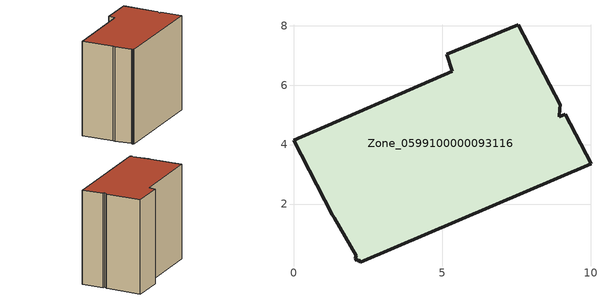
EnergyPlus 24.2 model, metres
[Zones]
Zone_0599100000093116
 floor ground (C_G): 2.11,0.26 1.37,1.54 1.31,1.65 0,4.15 5.35,6.47 5.16,7.04 7.57,8.04 8.98,5.34 8.97,5.21 8.95,4.94 9.14,5.03 10.01,3.35 2.25,0.03 2.19,0.12 2.12,0.09 2.08,0.18 z3.3
 wall outside (C_F): 5.35,6.47 0,4.15 1.31,1.65 1.37,1.54 2.11,0.26 2.08,0.18 2.12,0.09 2.19,0.12 2.25,0.03 10.01,3.35 9.14,5.03 8.95,4.94 8.97,5.21 8.98,5.34 7.57,8.04 5.16,7.04 5.35,6.47 z3.3:11.8
 roof outside (C_R): 8.97,5.21 8.98,5.34 7.57,8.04 5.16,7.04 5.35,6.47 0,4.15 1.31,1.65 1.37,1.54 2.11,0.26 2.08,0.18 2.12,0.09 2.19,0.12 2.25,0.03 10.01,3.35 9.14,5.03 8.95,4.94 z11.8
[BUILDING]
Pand.0599100000093116: North Axis=0; Terrain=City; Loads Convergence Tolerance Value=0.04; Temperature Convergence Tolerance Value=0.4; Solar Distribution=FullExterior; Maximum Number of Warmup Days=25; Minimum Number of Warmup Days=1
[Site:Location]
Rotterdam.The.Hague.AP_ZH_NLD Design_Conditions: Latitude=51.96; Longitude=4.45; Time Zone=1; Elevation=-4.5
[SITE:GROUNDTEMPERATURE:BUILDINGSURFACE]
18, 18, 18, 18, 18, 18, 18, 18, 18, 18, 18, 18
[MATERIAL] Thermal Absorptance=0.9; Solar Absorptance=0.7; Visible Absorptance=0.7
Name | Roughness | Thickness | Conductivity | Density | Specific Heat
G.TI.1946 | MediumSmooth | 0.15 | 1 | 540 | 1210
F.TI.1946 | Rough | 0.3 | 0.857143 | 1920 | 840
R.TI.1946 | MediumRough | 0.2 | 0.1 | 1500 | 1000
[CONSTRUCTION]
C_G: G.TI.1946
C_F: F.TI.1946
C_R: R.TI.1946
[ZONE]
Zone_0599100000093116: Type=1; Multiplier=1; Ceiling Height=Autocalculate; Volume=Autocalculate; Floor Area=autocalculate; Part of Total Floor Area=Yes
[ZONEINFILTRATION:DESIGNFLOWRATE]
Infil_Zone_0599100000093116: Zone or ZoneList or Space or SpaceList=Zone_0599100000093116; Schedule=AlwaysOn; Design Flow Rate Calculation Method=Flow/Area; Flow Rate per Floor Area=0.003; Constant Term Coefficient=1; Temperature Term Coefficient=0; Velocity Term Coefficient=0; Velocity Squared Term Coefficient=0
[HVACTEMPLATE:ZONE:IDEALLOADSAIRSYSTEM]
Zone_0599100000093116: Maximum Heating Supply Air Temperature=50; Minimum Cooling Supply Air Temperature=13; Maximum Heating Supply Air Humidity Ratio=0.0156; Minimum Cooling Supply Air Humidity Ratio=0.0077; Heating Limit=NoLimit; Cooling Limit=NoLimit; Dehumidification Control Type=ConstantSensibleHeatRatio; Cooling Sensible Heat Ratio=0.7; Dehumidification Setpoint=60; Humidification Control Type=None; Humidification Setpoint=30; Outdoor Air Method=None; Outdoor Air Flow Rate per Person=0.00944; Outdoor Air Flow Rate per Zone Floor Area=0; Outdoor Air Flow Rate per Zone=0; Demand Controlled Ventilation Type=None; Outdoor Air Economizer Type=NoEconomizer; Heat Recovery Type=None; Sensible Heat Recovery Effectiveness=0.7; Latent Heat Recovery Effectiveness=0.65
[ZONECONTROL:THERMOSTAT]
ThermostatControl_Zone_0599100000093116: Zone or ZoneList=Zone_0599100000093116; Control Type Schedule=DualSetpointControlType; Control 1=Thermostat_Zone_0599100000093116; Temperature Difference Between Cutout And Setpoint=0
[THERMOSTATSETPOINT:DUALSETPOINT]
Thermostat_Zone_0599100000093116: Heating Setpoint Temperature Schedule=HeatingSetpoint_Zone_0599100000093116; Cooling Setpoint Temperature Schedule=CoolingSetpoint_Zone_0599100000093116
[SCHEDULE:COMPACT]
HeatingSetpoint_Zone_0599100000093116: Through: 12/31, For: AllDays, Until: 24:00, 21
CoolingSetpoint_Zone_0599100000093116: Through: 12/31, For: AllDays, Until: 24:00, 24
DualSetpointControlType: Through: 12/31, For: AllDays, Until: 24:00, 4
AlwaysOn: Through: 12/31, For: AllDays, Until: 24:00, 1
